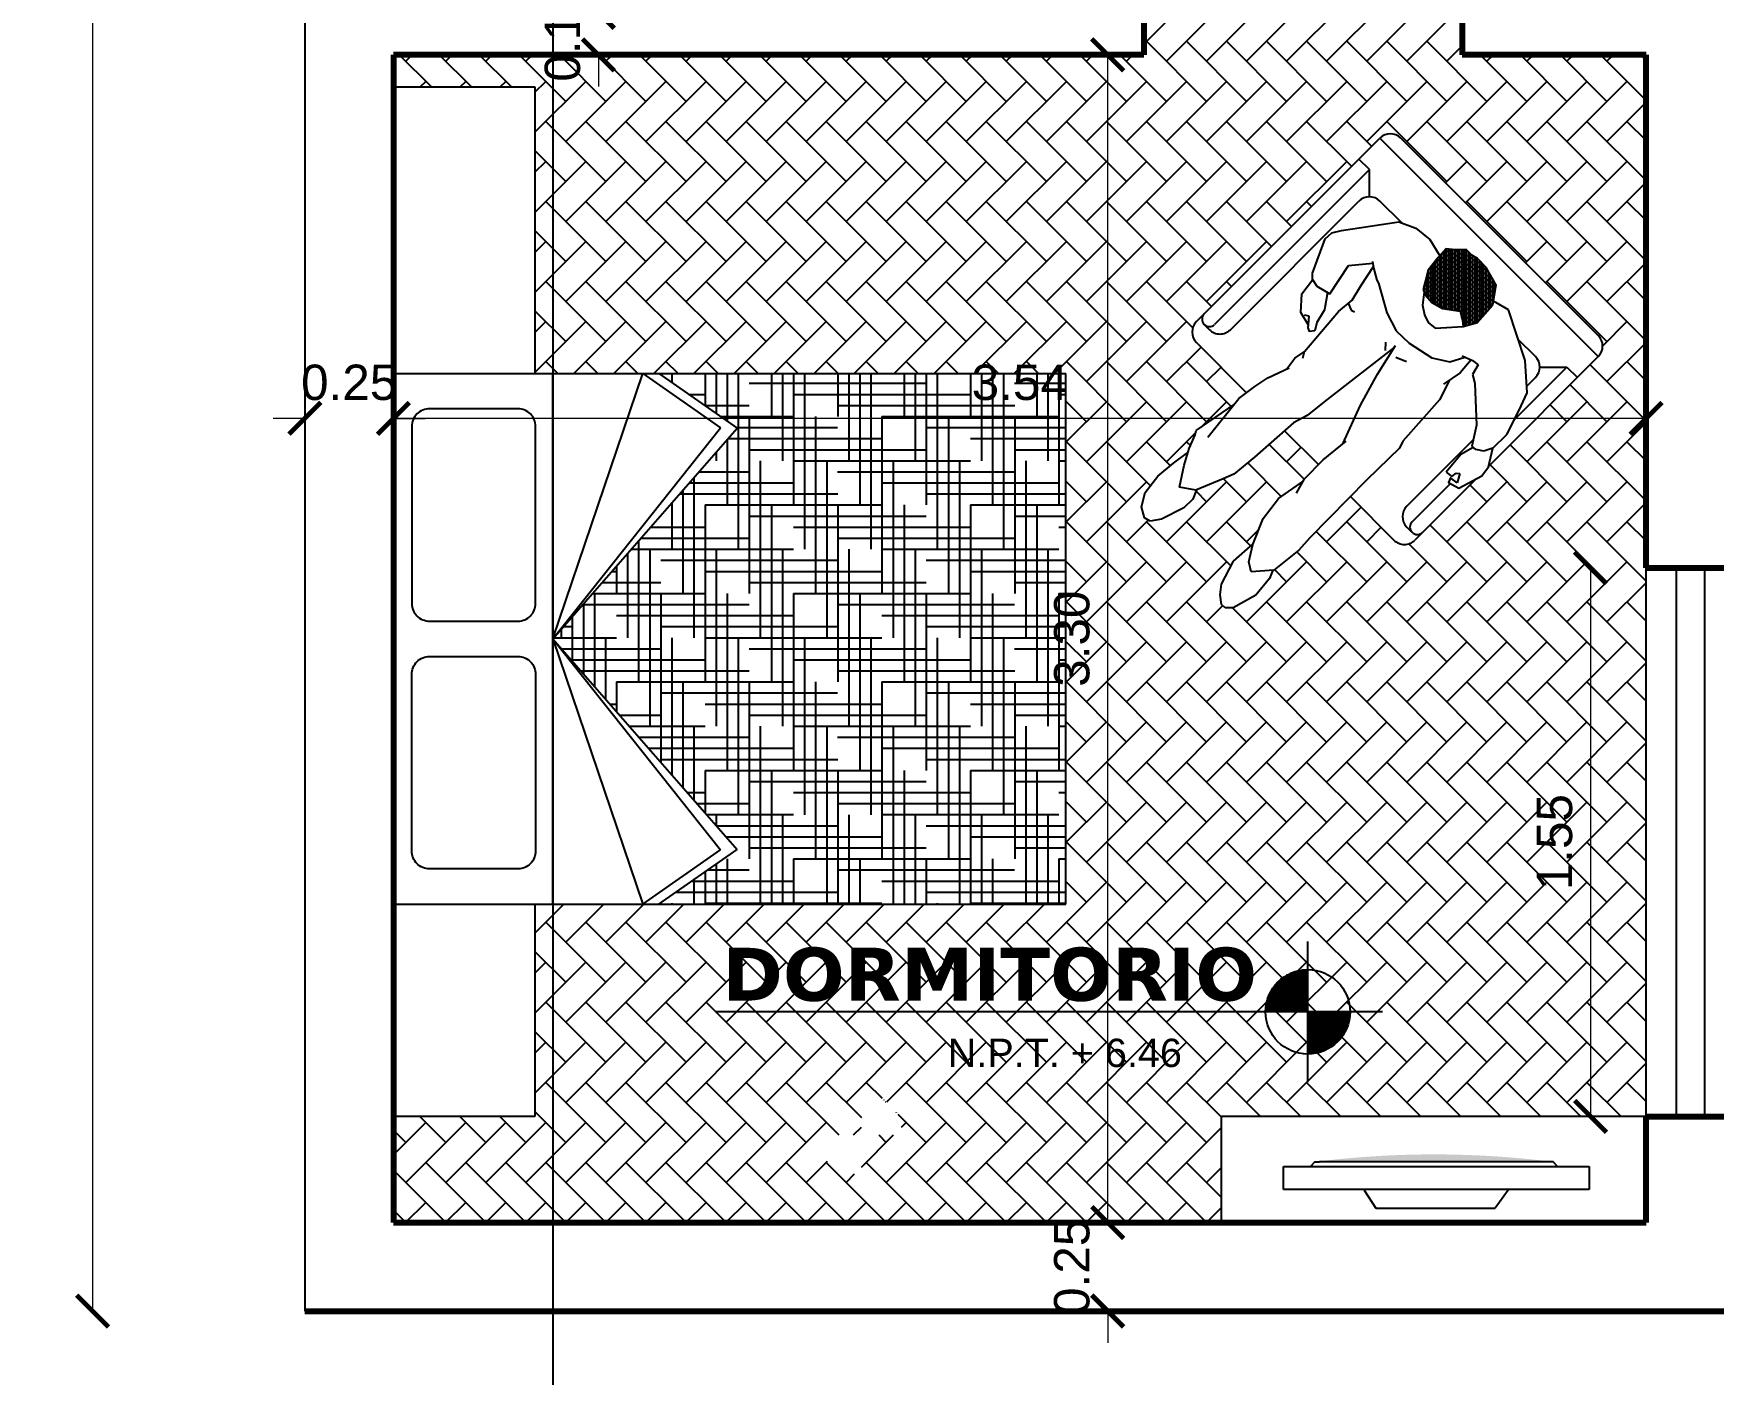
# Model space of a CAD drawing. Header units: inches. Extents: x -1.4 to 10.6, y -3.4 to 32.7.
# Drawn here: x -0.767 to 3.98, y -0.179 to 3.61 of the extents above; entities that cross this region are included whole.
import ezdxf

# ---------------------------------------------------------------- set-up
doc = ezdxf.new("R2010")
doc.units = ezdxf.units.IN
doc.header["$MEASUREMENT"] = 0
doc.linetypes.add('CONTINUA', pattern=[0])
for name, color, linetype in [('Cotas', 60, 'Continuous'), ('Electrodomésticos', 34, 'Continuous'), ('Linea de corte', 30, 'Continuous'), ('Mobiliario', 2, 'Continuous'), ('Niveles', 86, 'Continuous'), ('Pared lejana', 152, 'Continuous'), ('Personas', 241, 'Continuous'), ('Texto', 98, 'Continuous'), ('Textura piso', 8, 'Continuous'), ('Ventana', 4, 'Continuous')]:
    doc.layers.add(name, color=color, linetype=linetype)
doc.layers.add('Paredes', color=5, linetype='Continuous', lineweight=80)
doc.styles.get("Standard").update_dxf_attribs({"font": 'arial.ttf'})
doc.styles.add('style1', font='arial.ttf')
doc.dimstyles.new('Cotas', dxfattribs={"dimtxt": 0.1, "dimasz": 0.09, "dimexe": 0.2, "dimexo": 0.4, "dimgap": 0.05, "dimtad": 1, "dimzin": 0, "dimdsep": 46, "dimtxsty": 'Standard', "dimblk": 'ARCHTICK', "dimcen": 0.09, "dimse1": 1, "dimse2": 1, "dimclrd": 60, "dimclre": 256, "dimadec": 0, "dimazin": 0, "dimtfac": 1, "dimtix": 1, "dimtofl": 0, "dimtmove": 1, "dimatfit": 3, "dimfxl": 0, "dimtolj": 1, "dimtzin": 0, "dimlwd": 9, "dimarcsym": 0})

# ---------------------------------------------------------------- blocks, each defined once
blk = doc.blocks.new('mesa 2')
at = {"layer": 'Mobiliario'}
for p in [(153.9689, 30.6494), (154.2689, 29.4494)]:
    blk.add_line(p, (153.9689, 29.4494), dxfattribs=at)
blk = doc.blocks.new('CAMA DOBLE PLAZA')
at = {"color": 0}
for p, q in [((0, 1.9), (0, 0)), ((0, 1.9), (1.5, 1.9)), ((1.5, 1.9), (1.5, 0)), ((0, 1.45), (1.5, 1.45)), ((0.75, 1.45), (0, 1.1956)), ((0.75, 1.45), (0.1535, 0.976)), ((0.75, 1.45), (0.1546, 0.9288)), ((0.75, 1.45), (1.3454, 0.9288)), ((0.75, 1.45), (1.5, 1.1956)), ((0.75, 1.45), (1.3465, 0.976)), ((0, 1.1956), (0.1535, 0.976)), ((1.5, 1.1956), (1.3465, 0.976)), ((0, 1.15), (0.1546, 0.9288)), ((1.5, 1.15), (1.3454, 0.9288)), ((0, 0), (1.5, 0))]:
    blk.add_line(p, q, dxfattribs=at)
for points in [[(0.65, 1.8481, -0.414214), (0.7, 1.7981), (0.7, 1.5481, -0.414214), (0.65, 1.4981), (0.15, 1.4981, -0.414214), (0.1, 1.5481), (0.1, 1.7981, -0.414214), (0.15, 1.8481)], [(0.85, 1.8481, 0.414214), (0.8, 1.7981), (0.8, 1.5481, 0.414214), (0.85, 1.4981), (1.35, 1.4981, 0.414214), (1.4, 1.5481), (1.4, 1.7981, 0.414214), (1.35, 1.8481)]]:
    blk.add_lwpolyline(points, format="xyb", close=True, dxfattribs=at)
blk = doc.blocks.new('Cama2')
blk.add_blockref('CAMA DOBLE PLAZA', (-0.75, -1.92))
blk = doc.blocks.new('cama')
at = {"layer": 'Mobiliario'}
for p, q in [((151.0593, 27.5098), (151.8693, 27.5098)), ((151.0593, 27.1098), (151.0593, 27.5098)), ((153.3693, 27.5098), (153.9693, 27.5098)), ((153.9693, 27.5098), (153.9693, 27.1098)), ((151.8693, 27.1098), (151.0593, 27.1098)), ((153.9693, 27.1098), (153.3693, 27.1098))]:
    blk.add_line(p, q, dxfattribs=at)
at = {"layer": 'Mobiliario', "rotation": 180}
blk.add_blockref('Cama2', (152.6193, 27.0898), dxfattribs=at)
blk = doc.blocks.new('Sillon')
at = {"layer": 'Mobiliario'}
for p, q in [((157.6597, 33.5875), (158.3928, 33.5875)), ((157.6696, 33.5665), (157.6696, 33.5456)), ((158.309, 33.5456), (158.309, 33.5875)), ((157.6178, 33.5456), (157.6178, 33.3452)), ((158.309, 33.5456), (157.6906, 33.5456)), ((158.2549, 33.4914), (158.309, 33.5456)), ((158.4347, 33.5456), (158.4347, 32.7566)), ((157.7115, 33.5037), (158.2253, 33.5037)), ((158.2671, 33.3745), (158.2671, 33.4618)), ((157.6178, 33.1932), (157.6178, 33.0581)), ((157.6178, 32.9303), (157.6178, 32.7566)), ((158.2671, 32.8404), (158.2671, 32.909)), ((158.2549, 32.8108), (158.309, 32.7566)), ((157.6696, 32.7357), (157.6696, 32.7566)), ((157.8436, 32.7566), (157.6906, 32.7566)), ((158.309, 32.7566), (158.0996, 32.7566)), ((158.309, 32.7566), (158.309, 32.7147)), ((157.905, 32.7147), (157.6597, 32.7147)), ((158.3928, 32.7147), (157.9553, 32.7147))]:
    blk.add_line(p, q, dxfattribs=at)
for points in [[(158.3928, 33.5875), (158.3928, 32.7147)], [(157.7115, 32.7985), (157.9765, 32.7985)], [(158.1903, 32.7985), (158.2253, 32.7985)]]:
    blk.add_lwpolyline(points, dxfattribs=at)
for centre, radius, start, end in [((157.6597, 33.5456), 0.0419, 90, 180), ((157.6906, 33.5665), 0.0209, 90, 270), ((158.3928, 33.5456), 0.0419, 0, 90), ((157.7115, 33.5456), 0.0419, 180, 270), ((158.2253, 33.4618), 0.0419, 0, 90), ((157.7115, 32.7566), 0.0419, 90, 180), ((158.2253, 32.8404), 0.0419, 270, 0), ((157.6597, 32.7566), 0.0419, 180, 270), ((157.6906, 32.7357), 0.0209, 90, 270), ((158.3928, 32.7566), 0.0419, 270, 0)]:
    blk.add_arc(centre, radius, start, end, dxfattribs=at)
blk = doc.blocks.new('personas')
at = {"layer": 'Personas'}
h = blk.add_hatch(dxfattribs=at)
h.set_pattern_fill('ANSI38', color=250, scale=0.05, style=0)
h.paths.add_polyline_path([(158.3035, 33.2349), (158.2713, 33.2329), (158.2256, 33.2271), (158.1773, 33.1985), (158.1703, 33.1831), (158.1678, 33.1555), (158.1777, 33.1221), (158.2074, 33.0818), (158.194, 33.0589), (158.1835, 33.045), (158.2196, 33.024), (158.285, 33.0285), (158.3318, 33.0614), (158.3472, 33.1167), (158.3481, 33.1521), (158.3428, 33.1696), (158.3424, 33.193), (158.3206, 33.2139)])
at = {"layer": 'Personas', "color": 87}
for p, q in [((157.9881, 33.4526, 3.6039), (158.0827, 33.4957, 3.6039)), ((158.0827, 33.4957, 3.6039), (158.1079, 33.4949, 3.6039)), ((158.1079, 33.4949, 3.6039), (158.1316, 33.4796, 3.6039)), ((158.1316, 33.4796, 3.6039), (158.2636, 33.3824)), ((157.9757, 33.4402, 3.6039), (157.971, 33.4175, 3.6039)), ((157.971, 33.4175, 3.6039), (157.9819, 33.3769, 3.6039)), ((157.9749, 33.4394, 3.6039), (157.9881, 33.4526, 3.6039)), ((157.9819, 33.3769, 3.6039), (158.0759, 33.3962, 3.6039)), ((158.0759, 33.3962, 3.6039), (158.1294, 33.3522)), ((158.2636, 33.3824), (158.2846, 33.3361)), ((158.1209, 33.3408), (158.1033, 33.3099)), ((158.1319, 33.3557), (158.1209, 33.3408)), ((158.2846, 33.3361), (158.2902, 33.2852)), ((158.1006, 33.3008), (158.0576, 33.2251)), ((158.1033, 33.3099), (158.1006, 33.3008)), ((158.2902, 33.2852), (158.2776, 33.2333)), ((158.0576, 33.2251), (158.0405, 33.1697)), ((158.0405, 33.1697), (158.0416, 33.1191)), ((158.0416, 33.1191), (158.0573, 33.0448)), ((158.0573, 33.0448), (158.0857, 33.0009)), ((158.3073, 32.9875), (158.294, 33.0348)), ((158.0857, 33.0009), (158.1256, 32.9803)), ((158.1227, 32.9882), (158.1338, 32.9579)), ((158.2387, 32.8533), (158.3073, 32.9875)), ((158.1338, 32.9579), (158.1366, 32.938)), ((158.0921, 32.9076), (158.0126, 32.8211)), ((158.1054, 32.9301), (158.0921, 32.9076)), ((158.1366, 32.938), (158.1054, 32.9301)), ((158.178, 32.7847), (158.2387, 32.8533)), ((158.0126, 32.8211), (157.9613, 32.789)), ((157.9622, 32.774), (157.9613, 32.789)), ((157.975, 32.7544), (157.9622, 32.774)), ((157.9996, 32.7426), (157.975, 32.7544)), ((158.0548, 32.7417), (158.128, 32.7661)), ((158.128, 32.7661), (158.178, 32.7847)), ((157.9996, 32.7426), (158.0548, 32.7417))]:
    blk.add_line(p, q, dxfattribs=at)
at = {"layer": 'Personas', "color": 11}
for p, q in [((157.8865, 33.3974, 3.6039), (157.9253, 33.4325, 3.6039)), ((157.9253, 33.4325, 3.6039), (157.9749, 33.4394, 3.6039)), ((157.8687, 33.3505, 3.6039), (157.8958, 33.373, 3.6039)), ((157.8767, 33.3571, 3.6039), (157.8865, 33.3974, 3.6039)), ((157.8958, 33.373, 3.6039), (157.8887, 33.3842, 3.6039)), ((157.9801, 33.3837, 3.6039), (157.9389, 33.3549, 3.6039)), ((157.8687, 33.3505, 3.6039), (157.8657, 33.3424, 3.6039)), ((157.8781, 33.3331, 3.6039), (157.8657, 33.3424, 3.6039)), ((157.8985, 33.3448, 3.6039), (157.8781, 33.3331, 3.6039)), ((157.9389, 33.3549, 3.6039), (157.8985, 33.3448, 3.6039)), ((158.1745, 33.1924), (158.1444, 33.169)), ((158.1296, 33.1455), (158.121, 33.1226)), ((158.1444, 33.169), (158.1296, 33.1455)), ((158.121, 33.1226), (158.1235, 33.0972)), ((158.1235, 33.0972), (158.1835, 33.045)), ((157.922, 32.7937), (157.8578, 32.7874)), ((157.8578, 32.7874), (157.8601, 32.7679)), ((157.8832, 32.7579), (157.8586, 32.7451)), ((157.8601, 32.7679), (157.876, 32.7662)), ((157.876, 32.7662), (157.8832, 32.7579)), ((157.9613, 32.7828), (157.922, 32.7937)), ((157.9219, 32.7098), (157.9536, 32.7137)), ((157.9536, 32.7137), (157.9996, 32.7426))]:
    blk.add_line(p, q, dxfattribs=at)
at = {"layer": 'Personas', "color": 20}
for p, q in [((157.4313, 33.3638), (157.4416, 33.3702)), ((157.4416, 33.3702), (157.5691, 33.3467)), ((157.2955, 33.2905), (157.3479, 33.3253)), ((157.3479, 33.3253), (157.3919, 33.349)), ((157.3919, 33.349), (157.4313, 33.3638)), ((157.4516, 33.3337), (157.5905, 33.3491)), ((157.5905, 33.3491), (157.647, 33.3411)), ((157.647, 33.3411), (157.6899, 33.3329)), ((157.6899, 33.3329), (157.7533, 33.3099)), ((157.816, 33.3126), (157.9637, 33.3238)), ((157.9637, 33.3238), (158.0133, 33.3194)), ((157.9992, 33.3198), (157.9918, 33.3018)), ((158.0133, 33.3194), (158.06, 33.3303)), ((158.06, 33.3303), (158.1233, 33.344)), ((157.3217, 33.2525), (157.2955, 33.2905)), ((157.7458, 33.3126), (157.7836, 33.318)), ((157.7836, 33.318), (157.8145, 33.3116)), ((157.7993, 33.3018), (157.816, 33.3126)), ((157.9918, 33.3018), (157.995, 33.2909)), ((157.3992, 33.2195), (157.3217, 33.2525)), ((157.43, 33.208), (157.3992, 33.2195)), ((157.5052, 33.2005), (157.43, 33.208)), ((157.6516, 33.191), (157.5052, 33.2005)), ((157.6933, 33.1785), (157.6516, 33.191)), ((157.7546, 33.1725), (157.6933, 33.1785)), ((158.0045, 33.1408), (157.7546, 33.1725)), ((157.9163, 33.1211), (158.0097, 33.1419)), ((157.9798, 33.1518), (157.9968, 33.1684)), ((157.7082, 33.0509), (157.821, 33.0928)), ((157.821, 33.0928), (157.9163, 33.1211)), ((157.9996, 33.0876), (157.9867, 33.1179)), ((157.327, 33.0298), (157.3997, 33.0607)), ((157.3997, 33.0607), (157.4703, 33.0705)), ((157.4703, 33.0705), (157.5527, 33.0553)), ((157.517, 33.0445), (157.5615, 33.058)), ((157.5615, 33.058), (157.6367, 33.0581)), ((157.6367, 33.0581), (157.7199, 33.0497)), ((157.2688, 32.9783), (157.2848, 33.0031)), ((157.2848, 33.0031), (157.327, 33.0298)), ((157.3176, 32.9365), (157.2688, 32.9783)), ((157.9892, 32.9455), (157.8336, 32.936)), ((158.0487, 32.9652), (157.9892, 32.9455)), ((158.0845, 32.9584), (158.0284, 32.9691)), ((158.1321, 32.9626), (158.0845, 32.9584)), ((157.4074, 32.9264), (157.3176, 32.9365)), ((157.4545, 32.9288), (157.4074, 32.9264)), ((157.6836, 32.9309), (157.4545, 32.9288)), ((157.8124, 32.9294), (157.6836, 32.9309)), ((157.8336, 32.936), (157.8124, 32.9294))]:
    blk.add_line(p, q, dxfattribs=at)
at = {"layer": 'Personas', "color": 38}
for p, q in [((157.1639, 33.2998), (157.1798, 33.3277)), ((157.1798, 33.3277), (157.216, 33.3481)), ((157.216, 33.3481), (157.2739, 33.3555)), ((157.2739, 33.3555), (157.3308, 33.3507)), ((157.3308, 33.3507), (157.381, 33.3431)), ((157.1687, 33.2816), (157.1639, 33.2998)), ((157.1955, 33.2626), (157.1687, 33.2816)), ((157.263, 33.2409), (157.1955, 33.2626)), ((157.2979, 33.24), (157.263, 33.2409)), ((157.3244, 33.2513), (157.2979, 33.24)), ((157.1856, 33.0131), (157.2553, 33.0343)), ((157.2553, 33.0343), (157.3292, 33.0307)), ((157.1448, 32.9723), (157.1615, 32.9943)), ((157.1615, 32.9943), (157.1856, 33.0131)), ((157.1453, 32.9586), (157.1448, 32.9723)), ((157.161, 32.9423), (157.1453, 32.9586)), ((157.2317, 32.9225), (157.161, 32.9423)), ((157.2926, 32.9282), (157.2317, 32.9225)), ((157.3157, 32.9381), (157.2926, 32.9282))]:
    blk.add_line(p, q, dxfattribs=at)
at = {"layer": 'Personas', "color": 250}
for p, q in [((158.2256, 33.2271), (158.1773, 33.1985)), ((158.2713, 33.2329), (158.2256, 33.2271)), ((158.3035, 33.2349), (158.2713, 33.2329)), ((158.3206, 33.2139), (158.3035, 33.2349)), ((158.1703, 33.1831), (158.1678, 33.1555)), ((158.1773, 33.1985), (158.1703, 33.1831)), ((158.3424, 33.193), (158.3206, 33.2139)), ((158.3428, 33.1696), (158.3424, 33.193)), ((158.1678, 33.1555), (158.1777, 33.1221)), ((158.3481, 33.1521), (158.3428, 33.1696)), ((158.3472, 33.1167), (158.3481, 33.1521)), ((158.1777, 33.1221), (158.2074, 33.0818)), ((158.2074, 33.0818), (158.194, 33.0589)), ((158.3318, 33.0614), (158.3472, 33.1167)), ((158.194, 33.0589), (158.1835, 33.045)), ((158.1835, 33.045), (158.2196, 33.024)), ((158.285, 33.0285), (158.3318, 33.0614)), ((158.2196, 33.024), (158.285, 33.0285))]:
    blk.add_line(p, q, dxfattribs=at)
at = {"layer": 'Personas', "color": 11}
blk.add_lwpolyline([(157.8586, 32.7451), (157.855, 32.7682), (157.842, 32.7621), (157.8512, 32.7305), (157.9219, 32.7098)], dxfattribs=at)
blk = doc.blocks.new('tv')
at = {"layer": 'Electrodomésticos', "linetype": 'Continuous'}
blk.add_hatch(color=256, dxfattribs=at).paths.add_polyline_path([(156.3235, 39.308), (156.3235, 38.6476), (156.3235, 38.6349, -0.062572)])
at = {"layer": 'Electrodomésticos'}
for p, q in [((156.3362, 38.546), (156.3362, 39.4096)), ((156.3362, 39.4096), (156.4019, 39.4096)), ((156.4019, 39.4096), (156.4019, 38.546)), ((156.3362, 39.3207), (156.3235, 39.308)), ((156.3235, 39.308), (156.3235, 38.6476)), ((156.4039, 39.181), (156.4547, 39.1441)), ((156.4547, 38.807), (156.4547, 39.1441)), ((156.4039, 38.7746), (156.4547, 38.807)), ((156.3235, 38.6349), (156.3235, 38.6476)), ((156.3235, 38.6349), (156.3362, 38.6222)), ((156.4019, 38.546), (156.3362, 38.546))]:
    blk.add_line(p, q, dxfattribs=at)
blk = doc.blocks.new('Nivel3')
at = {"layer": 'Niveles'}
for p, q in [((46.512, 32.297), (46.512, 32.6947)), ((46.4732, 32.6087), (46.4732, 32.4959)), ((46.512, 32.6091), (46.4743, 32.6091)), ((46.4782, 32.6103), (46.4782, 32.4959)), ((46.4831, 32.6116), (46.4831, 32.4959)), ((46.4881, 32.6128), (46.4881, 32.4959)), ((46.4931, 32.6137), (46.4931, 32.4959)), ((46.512, 32.614), (46.4955, 32.614)), ((46.498, 32.6144), (46.498, 32.4959)), ((46.503, 32.6148), (46.503, 32.4959)), ((46.508, 32.6151), (46.508, 32.4959)), ((46.4135, 32.5632), (46.4135, 32.4959)), ((46.512, 32.5643), (46.4143, 32.5643)), ((46.512, 32.5693), (46.418, 32.5693)), ((46.4185, 32.57), (46.4185, 32.4959)), ((46.512, 32.5743), (46.4221, 32.5743)), ((46.4235, 32.5759), (46.4235, 32.4959)), ((46.512, 32.5792), (46.4267, 32.5792)), ((46.4284, 32.581), (46.4284, 32.4959)), ((46.512, 32.5842), (46.4318, 32.5842)), ((46.4334, 32.5856), (46.4334, 32.4959)), ((46.512, 32.5892), (46.4377, 32.5892)), ((46.4384, 32.5898), (46.4384, 32.4959)), ((46.4434, 32.5935), (46.4434, 32.4959)), ((46.512, 32.5942), (46.4444, 32.5942)), ((46.4483, 32.5968), (46.4483, 32.4959)), ((46.512, 32.5991), (46.4522, 32.5991)), ((46.4533, 32.5997), (46.4533, 32.4959)), ((46.4583, 32.6024), (46.4583, 32.4959)), ((46.512, 32.6041), (46.4618, 32.6041)), ((46.4632, 32.6048), (46.4632, 32.4959)), ((46.4682, 32.6069), (46.4682, 32.4959)), ((46.512, 32.5146), (46.3942, 32.5146)), ((46.512, 32.5196), (46.3951, 32.5196)), ((46.512, 32.5246), (46.3962, 32.5246)), ((46.512, 32.5295), (46.3975, 32.5295)), ((46.3986, 32.533), (46.3986, 32.4959)), ((46.512, 32.5345), (46.3991, 32.5345)), ((46.512, 32.5395), (46.4009, 32.5395)), ((46.512, 32.5444), (46.403, 32.5444)), ((46.4036, 32.5457), (46.4036, 32.4959)), ((46.512, 32.5494), (46.4054, 32.5494)), ((46.512, 32.5544), (46.408, 32.5544)), ((46.4086, 32.5553), (46.4086, 32.4959)), ((46.512, 32.5594), (46.411, 32.5594)), ((46.7232, 32.4959), (44.8406, 32.4959)), ((46.512, 32.4997), (46.3928, 32.4997)), ((46.512, 32.5047), (46.393, 32.5047)), ((46.512, 32.5096), (46.3935, 32.5096)), ((46.3936, 32.5109), (46.3936, 32.4959)), ((46.6313, 32.4947), (46.512, 32.4947)), ((46.6312, 32.4898), (46.512, 32.4898)), ((46.6308, 32.4848), (46.512, 32.4848)), ((46.6302, 32.4798), (46.512, 32.4798)), ((46.6295, 32.4748), (46.512, 32.4748)), ((46.6285, 32.4699), (46.512, 32.4699)), ((46.6272, 32.4649), (46.512, 32.4649)), ((46.513, 32.4959), (46.513, 32.3766)), ((46.5179, 32.4959), (46.5179, 32.3767)), ((46.5229, 32.4959), (46.5229, 32.3771)), ((46.5279, 32.4959), (46.5279, 32.3776)), ((46.5328, 32.4959), (46.5328, 32.3784)), ((46.5378, 32.4959), (46.5378, 32.3794)), ((46.5428, 32.4959), (46.5428, 32.3806)), ((46.5478, 32.4959), (46.5478, 32.382)), ((46.5527, 32.4959), (46.5527, 32.3837)), ((46.5577, 32.4959), (46.5577, 32.3857)), ((46.5627, 32.4959), (46.5627, 32.3878)), ((46.5676, 32.4959), (46.5676, 32.3903)), ((46.5726, 32.4959), (46.5726, 32.3931)), ((46.5776, 32.4959), (46.5776, 32.3962)), ((46.5826, 32.4959), (46.5826, 32.3996)), ((46.5875, 32.4959), (46.5875, 32.4035)), ((46.5925, 32.4959), (46.5925, 32.4078)), ((46.5975, 32.4959), (46.5975, 32.4126)), ((46.6024, 32.4959), (46.6024, 32.418)), ((46.6074, 32.4959), (46.6074, 32.4242)), ((46.6124, 32.4959), (46.6124, 32.4314)), ((46.6174, 32.4959), (46.6174, 32.4399)), ((46.6223, 32.4959), (46.6223, 32.4504)), ((46.6273, 32.4959), (46.6273, 32.4651)), ((46.6258, 32.4599), (46.512, 32.4599)), ((46.6241, 32.455), (46.512, 32.455)), ((46.6222, 32.45), (46.512, 32.45)), ((46.6199, 32.445), (46.512, 32.445)), ((46.6175, 32.44), (46.512, 32.44)), ((46.6147, 32.4351), (46.512, 32.4351)), ((46.6116, 32.4301), (46.512, 32.4301)), ((46.6081, 32.4251), (46.512, 32.4251)), ((46.6042, 32.4202), (46.512, 32.4202)), ((46.5999, 32.4152), (46.512, 32.4152)), ((46.5951, 32.4102), (46.512, 32.4102)), ((46.5896, 32.4052), (46.512, 32.4052)), ((46.5834, 32.4003), (46.512, 32.4003)), ((46.5762, 32.3953), (46.512, 32.3953)), ((46.5677, 32.3903), (46.512, 32.3903)), ((46.557, 32.3854), (46.512, 32.3854)), ((46.542, 32.3804), (46.512, 32.3804))]:
    blk.add_line(p, q, dxfattribs=at)
blk.add_circle((46.512, 32.4959), 0.1193, dxfattribs=at)
blk = doc.blocks.new('_ArchTick')
at = {"color": 0, "linetype": 'ByBlock', "const_width": 0.15}
blk.add_lwpolyline([(-0.5, -0.5), (0.5, 0.5)], dxfattribs=at)
blk = doc.blocks.new('*D70')
at = {"layer": 'Cotas', "color": 60, "linetype": 'CONTINUA', "lineweight": 9, "transparency": 16777216}
blk.add_line((-0.6, 10.1944), (-0.6, 0), dxfattribs=at)
at = {"layer": 'Defpoints', "color": 0, "transparency": 16777216}
for p in [(-0.6, 10.1944), (-0.6, 0), (-0.6, 0)]:
    blk.add_point(p, dxfattribs=at)
at = {"layer": 'Cotas', "color": 60, "lineweight": 9, "transparency": 16777216, "xscale": 0.09, "yscale": 0.09, "zscale": 0.09}
for p, rotation in [((-0.6, 10.1944), 90), ((-0.6, 0), 270)]:
    blk.add_blockref('_ArchTick', p, dxfattribs=dict(at, rotation=rotation))
at = {"layer": 'Cotas', "color": 0, "transparency": 16777216, "insert": (-0.7011, 5.0972), "char_height": 0.1, "attachment_point": 5, "rotation": 90}
blk.add_mtext('\\A1;10.19', dxfattribs=at)
blk = doc.blocks.new('*D83')
at = {"layer": 'Cotas', "color": 60, "linetype": 'CONTINUA', "lineweight": 9, "transparency": 16777216}
blk.add_line((3.7896, 2.5225), (0.25, 2.5225), dxfattribs=at)
at = {"layer": 'Defpoints', "color": 0, "transparency": 16777216}
for p in [(0.25, 2.5225), (0.25, 2.5225), (3.7896, 2.5225)]:
    blk.add_point(p, dxfattribs=at)
at = {"layer": 'Cotas', "color": 60, "lineweight": 9, "transparency": 16777216, "xscale": 0.09, "yscale": 0.09, "zscale": 0.09, "rotation": 180}
blk.add_blockref('_ArchTick', (0.25, 2.5225), dxfattribs=at)
at = {"layer": 'Cotas', "color": 60, "lineweight": 9, "transparency": 16777216, "xscale": 0.09, "yscale": 0.09, "zscale": 0.09}
blk.add_blockref('_ArchTick', (3.7896, 2.5225), dxfattribs=at)
at = {"layer": 'Cotas', "color": 0, "transparency": 16777216, "insert": (2.0198, 2.6236), "char_height": 0.1, "attachment_point": 5}
blk.add_mtext('\\A1;3.54', dxfattribs=at)
blk = doc.blocks.new('*D84')
at = {"layer": 'Cotas', "color": 60, "linetype": 'CONTINUA', "lineweight": 9, "transparency": 16777216}
for p, q in [((0, 2.5225), (-0.09, 2.5225)), ((0.25, 2.5225), (0.34, 2.5225))]:
    blk.add_line(p, q, dxfattribs=at)
at = {"layer": 'Defpoints', "color": 0, "transparency": 16777216}
for p in [(0, 2.5225), (0, 2.5225), (0.25, 2.5225)]:
    blk.add_point(p, dxfattribs=at)
at = {"layer": 'Cotas', "color": 60, "lineweight": 9, "transparency": 16777216, "xscale": 0.09, "yscale": 0.09, "zscale": 0.09}
blk.add_blockref('_ArchTick', (0, 2.5225), dxfattribs=at)
at = {"layer": 'Cotas', "color": 60, "lineweight": 9, "transparency": 16777216, "xscale": 0.09, "yscale": 0.09, "zscale": 0.09, "rotation": 180}
blk.add_blockref('_ArchTick', (0.25, 2.5225), dxfattribs=at)
at = {"layer": 'Cotas', "color": 0, "transparency": 16777216, "insert": (0.125, 2.6236), "char_height": 0.1, "attachment_point": 5}
blk.add_mtext('\\A1;0.25', dxfattribs=at)
blk = doc.blocks.new('*D85')
at = {"layer": 'Cotas', "color": 60, "linetype": 'CONTINUA', "lineweight": 9, "transparency": 16777216}
blk.add_line((3.6323, 2.1), (3.6323, 0.55), dxfattribs=at)
at = {"layer": 'Defpoints', "color": 0, "transparency": 16777216}
for p in [(3.6323, 2.1), (3.6323, 0.55), (3.6323, 0.55)]:
    blk.add_point(p, dxfattribs=at)
at = {"layer": 'Cotas', "color": 60, "lineweight": 9, "transparency": 16777216, "xscale": 0.09, "yscale": 0.09, "zscale": 0.09}
for p, rotation in [((3.6323, 2.1), 90), ((3.6323, 0.55), 270)]:
    blk.add_blockref('_ArchTick', p, dxfattribs=dict(at, rotation=rotation))
at = {"layer": 'Cotas', "color": 0, "transparency": 16777216, "insert": (3.5312, 1.325), "char_height": 0.1, "attachment_point": 5, "rotation": 90}
blk.add_mtext('\\A1;1.55', dxfattribs=at)
blk = doc.blocks.new('*D86')
at = {"layer": 'Cotas', "color": 60, "linetype": 'CONTINUA', "lineweight": 9, "transparency": 16777216}
blk.add_line((2.2682, 0.25), (2.2682, 3.5497), dxfattribs=at)
at = {"layer": 'Defpoints', "color": 0, "transparency": 16777216}
for p in [(2.2682, 3.5497), (2.2682, 3.5497), (2.2682, 0.25)]:
    blk.add_point(p, dxfattribs=at)
at = {"layer": 'Cotas', "color": 60, "lineweight": 9, "transparency": 16777216, "xscale": 0.09, "yscale": 0.09, "zscale": 0.09}
for p, rotation in [((2.2682, 3.5497), 90), ((2.2682, 0.25), 270)]:
    blk.add_blockref('_ArchTick', p, dxfattribs=dict(at, rotation=rotation))
at = {"layer": 'Cotas', "color": 0, "transparency": 16777216, "insert": (2.1672, 1.8998), "char_height": 0.1, "attachment_point": 5, "rotation": 90}
blk.add_mtext('\\A1;3.30', dxfattribs=at)
blk = doc.blocks.new('*D92')
at = {"layer": 'Cotas', "color": 60, "linetype": 'CONTINUA', "lineweight": 9, "transparency": 16777216}
for p, q in [((0.8291, 3.6697), (0.8291, 3.7597)), ((0.8291, 3.5497), (0.8291, 3.4597))]:
    blk.add_line(p, q, dxfattribs=at)
at = {"layer": 'Defpoints', "color": 0, "transparency": 16777216}
for p in [(0.8291, 3.6697), (0.8291, 3.5497), (0.8291, 3.5497)]:
    blk.add_point(p, dxfattribs=at)
at = {"layer": 'Cotas', "color": 60, "lineweight": 9, "transparency": 16777216, "xscale": 0.09, "yscale": 0.09, "zscale": 0.09}
for p, rotation in [((0.8291, 3.6697), 270), ((0.8291, 3.5497), 90)]:
    blk.add_blockref('_ArchTick', p, dxfattribs=dict(at, rotation=rotation))
at = {"layer": 'Cotas', "color": 0, "transparency": 16777216, "insert": (0.7281, 3.6097), "char_height": 0.1, "attachment_point": 5, "rotation": 90}
blk.add_mtext('\\A1;0.12', dxfattribs=at)
blk = doc.blocks.new('*D117')
at = {"layer": 'Cotas', "color": 60, "linetype": 'CONTINUA', "lineweight": 9, "transparency": 16777216}
for p, q in [((2.2682, 0.25), (2.2682, 0.34)), ((2.2682, 0), (2.2682, -0.09))]:
    blk.add_line(p, q, dxfattribs=at)
at = {"layer": 'Defpoints', "color": 0, "transparency": 16777216}
for p in [(2.2682, 0.25), (2.2682, 0), (2.2682, 0)]:
    blk.add_point(p, dxfattribs=at)
at = {"layer": 'Cotas', "color": 60, "lineweight": 9, "transparency": 16777216, "xscale": 0.09, "yscale": 0.09, "zscale": 0.09}
for p, rotation in [((2.2682, 0.25), 270), ((2.2682, 0), 90)]:
    blk.add_blockref('_ArchTick', p, dxfattribs=dict(at, rotation=rotation))
at = {"layer": 'Cotas', "color": 0, "transparency": 16777216, "insert": (2.1672, 0.125), "char_height": 0.1, "attachment_point": 5, "rotation": 90}
blk.add_mtext('\\A1;0.25', dxfattribs=at)

msp = doc.modelspace()

# ---------------------------------------------------------------- hatches: boundary and pattern name
at = {"layer": 'Mobiliario'}
h = msp.add_hatch(dxfattribs=at)
h.set_pattern_fill('HOUND', color=256, scale=0.5, angle=270, style=0)
h.set_pattern_definition([(270, (-54.86967, -126.972422), (0.03125, -0.125), [0.5, -0.25]), (0, (-54.86967, -126.972422), (-0.125, 0.03125), [0.5, -0.25])])
h.paths.add_polyline_path([(2.15, 1.1497), (2.15, 1.4711), (1.0752, 1.4711), (1.2212, 1.3043), (1, 1.1497)])
h.paths.add_polyline_path([(2.15, 1.4711), (2.15, 2.6497), (1, 2.6497), (1.2212, 2.495), (0.7, 1.8997), (1.0752, 1.4711)])
h.paths.add_polyline_path([(1.8652, 2.6997), (2.1744, 2.6997), (2.1744, 2.5475), (1.8652, 2.5475)], flags=9)
at = {"layer": 'Textura piso'}
h = msp.add_hatch(dxfattribs=at)
h.set_pattern_fill('AR-HBONE', color=256, scale=0.02, angle=270, style=0)
h.set_pattern_definition([(315, (-54.86967, -126.97242), (0.113137085, -3e-17), [0.24, -0.08]), (45, (-54.8131, -127.02899), (0.113137085, -3e-17), [0.24, -0.08])])
edge = h.paths.add_edge_path()
edge.add_line((3.7896, 0.55), (3.7896, 2.1))
edge.add_line((3.7896, 2.1), (3.7896, 3.5497))
edge.add_line((3.7896, 3.5497), (3.27, 3.5497))
edge.add_line((3.27, 3.5497), (3.27, 3.6697))
edge.add_line((3.27, 3.6697), (3.32, 3.6697))
edge.add_line((3.32, 3.6697), (3.32, 4.4663))
edge.add_line((3.32, 4.4663), (3.3, 4.4663))
edge.add_line((3.3, 4.4663), (3.27, 4.4663))
edge.add_line((3.27, 4.4663), (3.27, 4.6648))
edge.add_line((3.27, 4.6648), (3.2665, 4.6648))
edge.add_line((3.2665, 4.6648), (3.2665, 4.652))
edge.add_ellipse((3.2584, 4.6571), major_axis=(0.00575, -0.00575), ratio=1, start_angle=310.3243, end_angle=405, ccw=False)
edge.add_line((3.2577, 4.649), (3.2484, 4.6513))
edge.add_line((3.2484, 4.6513), (3.2484, 4.6584))
edge.add_line((3.2484, 4.6584), (3.2423, 4.6584))
edge.add_ellipse((3.2622, 4.6422), major_axis=(0.0182, 0.0182), ratio=1, start_angle=95.834, end_angle=134.8998)
edge.add_line((3.2366, 4.6422), (3.2322, 4.6422))
edge.add_line((3.2322, 4.6422), (3.2322, 4.632))
edge.add_line((3.2322, 4.632), (3.1782, 4.632))
edge.add_ellipse((3.2308, 5.4598), major_axis=(0.5865, 0.5865), ratio=1, start_angle=134.7855, end_angle=221.3655, ccw=False)
edge.add_line((2.4013, 5.4629), (2.37, 5.4629))
edge.add_line((2.37, 5.4629), (2.37, 5.0829))
edge.add_line((2.37, 5.0829), (2.37, 4.4829))
edge.add_line((2.37, 4.4829), (2.37, 3.5497))
edge.add_line((2.37, 3.5497), (0.25, 3.5497))
edge.add_line((0.25, 3.5497), (0.25, 3.4597))
edge.add_line((0.25, 3.4597), (0.65, 3.4597))
edge.add_line((0.65, 3.4597), (0.65, 2.6497))
edge.add_line((0.65, 2.6497), (2.15, 2.6497))
edge.add_line((2.15, 2.6497), (2.15, 1.1497))
edge.add_line((2.15, 1.1497), (1.5721, 1.1497))
edge.add_line((1.5721, 1.1497), (1.5721, 0.616))
edge.add_line((1.5721, 0.616), (1.5909, 0.616))
edge.add_line((1.5909, 0.616), (1.5909, 0.611))
edge.add_line((1.5909, 0.611), (1.6107, 0.611))
edge.add_line((1.6107, 0.611), (1.6107, 0.6061))
edge.add_line((1.6107, 0.6061), (1.6257, 0.6061))
edge.add_line((1.6257, 0.6061), (1.6257, 0.6011))
edge.add_line((1.6257, 0.6011), (1.6356, 0.6011))
edge.add_line((1.6356, 0.6011), (1.6356, 0.5961))
edge.add_line((1.6356, 0.5961), (1.6406, 0.5961))
edge.add_line((1.6406, 0.5961), (1.6406, 0.5911))
edge.add_line((1.6406, 0.5911), (1.6505, 0.5911))
edge.add_line((1.6505, 0.5911), (1.6505, 0.5862))
edge.add_line((1.6505, 0.5862), (1.6555, 0.5862))
edge.add_line((1.6555, 0.5862), (1.6555, 0.5812))
edge.add_line((1.6555, 0.5812), (1.6605, 0.5812))
edge.add_line((1.6605, 0.5812), (1.6605, 0.5762))
edge.add_line((1.6605, 0.5762), (1.6654, 0.5762))
edge.add_line((1.6654, 0.5762), (1.6654, 0.5713))
edge.add_line((1.6654, 0.5713), (1.6704, 0.5713))
edge.add_line((1.6704, 0.5713), (1.6704, 0.5613))
edge.add_line((1.6704, 0.5613), (1.6754, 0.5613))
edge.add_line((1.6754, 0.5613), (1.6754, 0.5514))
edge.add_line((1.6754, 0.5514), (1.6803, 0.5514))
edge.add_line((1.6803, 0.5514), (1.6803, 0.5365))
edge.add_line((1.6803, 0.5365), (1.6853, 0.5365))
edge.add_line((1.6853, 0.5365), (1.6853, 0.5166))
edge.add_line((1.6853, 0.5166), (1.6903, 0.5166))
edge.add_line((1.6903, 0.5166), (1.6903, 0.4976))
edge.add_line((1.6903, 0.4976), (1.5721, 0.4976))
edge.add_line((1.5721, 0.4976), (1.5721, 0.3873))
edge.add_line((1.5721, 0.3873), (1.5213, 0.3873))
edge.add_line((1.5213, 0.3873), (1.5213, 0.3923))
edge.add_line((1.5213, 0.3923), (1.5113, 0.3923))
edge.add_line((1.5113, 0.3923), (1.5113, 0.3973))
edge.add_line((1.5113, 0.3973), (1.5063, 0.3973))
edge.add_line((1.5063, 0.3973), (1.5063, 0.4022))
edge.add_line((1.5063, 0.4022), (1.4964, 0.4022))
edge.add_line((1.4964, 0.4022), (1.4964, 0.4072))
edge.add_line((1.4964, 0.4072), (1.4914, 0.4072))
edge.add_line((1.4914, 0.4072), (1.4914, 0.4122))
edge.add_line((1.4914, 0.4122), (1.4865, 0.4122))
edge.add_line((1.4865, 0.4122), (1.4865, 0.4171))
edge.add_line((1.4865, 0.4171), (1.4815, 0.4171))
edge.add_line((1.4815, 0.4171), (1.4815, 0.4221))
edge.add_line((1.4815, 0.4221), (1.4765, 0.4221))
edge.add_line((1.4765, 0.4221), (1.4765, 0.4321))
edge.add_line((1.4765, 0.4321), (1.4715, 0.4321))
edge.add_line((1.4715, 0.4321), (1.4715, 0.437))
edge.add_line((1.4715, 0.437), (1.4666, 0.437))
edge.add_line((1.4666, 0.437), (1.4666, 0.447))
edge.add_line((1.4666, 0.447), (1.4616, 0.447))
edge.add_line((1.4616, 0.447), (1.4616, 0.4619))
edge.add_line((1.4616, 0.4619), (1.4566, 0.4619))
edge.add_line((1.4566, 0.4619), (1.4566, 0.4976))
edge.add_line((1.4566, 0.4976), (1.5721, 0.4976))
edge.add_line((1.5721, 0.4976), (1.5721, 1.1497))
edge.add_line((1.5721, 1.1497), (0.65, 1.1497))
edge.add_line((0.65, 1.1497), (0.65, 0.5497))
edge.add_line((0.65, 0.5497), (0.25, 0.5497))
edge.add_line((0.25, 0.5497), (0.25, 0.25))
edge.add_line((0.25, 0.25), (2.5896, 0.25))
edge.add_line((2.5896, 0.25), (2.5896, 0.55))
edge.add_line((2.5896, 0.55), (3.7896, 0.55))
h.paths.add_polyline_path([(2.6225, 1.9869), (2.5999, 1.9873), (2.5899, 1.9966), (2.5862, 2.024), (2.5898, 2.0543), (2.6242, 2.1187), (2.6789, 2.1683), (2.7076, 2.2393), (2.7506, 2.2963), (2.8196, 2.3438), (2.824, 2.3519), (2.8637, 2.3918), (2.7682, 2.4873), (2.6833, 2.4128), (2.6248, 2.3649), (2.5949, 2.3513), (2.5195, 2.3209), (2.5089, 2.2942), (2.4835, 2.2701), (2.4205, 2.2378), (2.388, 2.2322), (2.3718, 2.2417), (2.3634, 2.2727), (2.3745, 2.3128), (2.4102, 2.3589), (2.4538, 2.3957), (2.4947, 2.4259), (2.4982, 2.4377), (2.5156, 2.4761), (2.5184, 2.4879), (2.6251, 2.5614), (2.6386, 2.5782), (2.6607, 2.5948), (2.519, 2.7365, -0.414214), (2.519, 2.7957), (3.0374, 3.3141, -0.414214), (3.0966, 3.3141), (3.6545, 2.7562, -0.414214), (3.6545, 2.697), (3.3451, 2.3876), (3.3447, 2.3857), (3.325, 2.3605), (3.3095, 2.352), (3.1361, 2.1786, -0.414214), (3.0769, 2.1786), (2.9541, 2.3014), (2.8396, 2.1849), (2.808, 2.1499), (2.7339, 2.0907), (2.7256, 2.07), (2.6865, 2.0228)], flags=16)
h.paths.add_polyline_path([(1.1421, 1.0643), (2.7692, 1.0643), (2.7692, 0.833), (1.1421, 0.833)], flags=25)
h.paths.add_polyline_path([(1.7964, 0.7896), (2.4843, 0.7896), (2.4843, 0.6679), (1.7964, 0.6679)], flags=24)

# ---------------------------------------------------------------- linework, layer by layer
at = {"layer": 'Linea de corte'}
msp.add_line((0.7, 32.25), (0.7, -2.2), dxfattribs=at)
at = {"layer": 'Pared lejana'}
msp.add_line((0, 30.05), (0, 0), dxfattribs=at)
at = {"layer": 'Paredes'}
for p, q in [((2.37, 4.4829), (2.37, 3.5497)), ((3.27, 3.6697), (3.27, 3.5497)), ((0.25, 3.5497), (0.25, 0.25)), ((2.37, 3.5497), (0.25, 3.5497)), ((3.7896, 3.5497), (3.27, 3.5497)), ((3.7896, 2.1), (3.7896, 3.5497)), ((3.7896, 2.1), (4.0396, 2.1)), ((3.7896, 0.25), (3.7896, 0.55)), ((3.7896, 0.55), (4.0396, 0.55)), ((0.25, 0.25), (3.7896, 0.25)), ((0, 0), (4.0396, 0))]:
    msp.add_line(p, q, dxfattribs=at)
at = {"layer": 'Ventana'}
for p, q in [((3.7896, 0.55), (3.7896, 2.1)), ((3.7896, 2.1), (4.0396, 2.1)), ((3.8746, 2.1), (3.8746, 0.55)), ((3.9546, 2.1), (3.9546, 0.55)), ((3.7896, 0.55), (4.0396, 0.55))]:
    msp.add_line(p, q, dxfattribs=at)

# ---------------------------------------------------------------- block references
at = {"layer": 'Electrodomésticos', "rotation": 270}
msp.add_blockref('tv', (-35.7814, 156.7451), dxfattribs=at)
at = {"layer": 'Mobiliario'}
for name, p, rotation in [('cama', (-26.8598, 154.5189), 270), ('Sillon', (-85.2134, -132.4365), 45), ('mesa 2', (-26.8598, 154.5189), 270)]:
    msp.add_blockref(name, p, dxfattribs=dict(at, rotation=rotation))
msp.add_blockref('Nivel3', (-43.6784, -31.6504), dxfattribs=at)
at = {"layer": 'Personas', "rotation": 45}
msp.add_blockref('personas', (-85.2134, -132.4365), dxfattribs=at)

# ---------------------------------------------------------------- texts
at = {"layer": 'Niveles', "insert": (1.8164, 0.7696), "char_height": 0.08, "width": 0.758505, "attachment_point": 1, "style": 'style1'}
msp.add_mtext('N.P.T. + 6.46', dxfattribs=at)
at = {"layer": 'Texto', "insert": (1.1796, 1.0268), "char_height": 0.15, "attachment_point": 1}
msp.add_mtext('{\\fVerdana|b1|i0|c0|p34;DORMITORIO}', dxfattribs=at)

# ---------------------------------------------------------------- dimensions: what is measured, and where the dimension line sits
at = {"layer": 'Cotas'}
for base, p1, p2, picture, middle in [((-0.6, 0), (-0.6, 10.1944), (-0.6, 0), '*D70', (-0.7011, 5.0972)), ((0.8291, 3.5497), (0.8291, 3.6697), (0.8291, 3.5497), '*D92', (0.7281, 3.6097)), ((2.2682, 3.5497), (2.2682, 0.25), (2.2682, 3.5497), '*D86', (2.1672, 1.8998)), ((3.6323, 0.55), (3.6323, 2.1), (3.6323, 0.55), '*D85', (3.5312, 1.325)), ((2.2682, 0), (2.2682, 0.25), (2.2682, 0), '*D117', (2.1672, 0.125))]:
    dim = msp.add_linear_dim(base=base, p1=p1, p2=p2, angle=270, dimstyle='Cotas', dxfattribs=at)
    dim.commit()
    dim.dimension.update_dxf_attribs({"geometry": picture, "text_midpoint": middle})
for base, p1, p2, picture, middle in [((0, 2.5225), (0.25, 2.5225), (0, 2.5225), '*D84', (0.125, 2.6236)), ((0.25, 2.5225), (3.7896, 2.5225), (0.25, 2.5225), '*D83', (2.0198, 2.6236))]:
    dim = msp.add_linear_dim(base=base, p1=p1, p2=p2, dimstyle='Cotas', dxfattribs=at)
    dim.commit()
    dim.dimension.update_dxf_attribs({"geometry": picture, "text_midpoint": middle})

doc.saveas('drawing.dxf')
